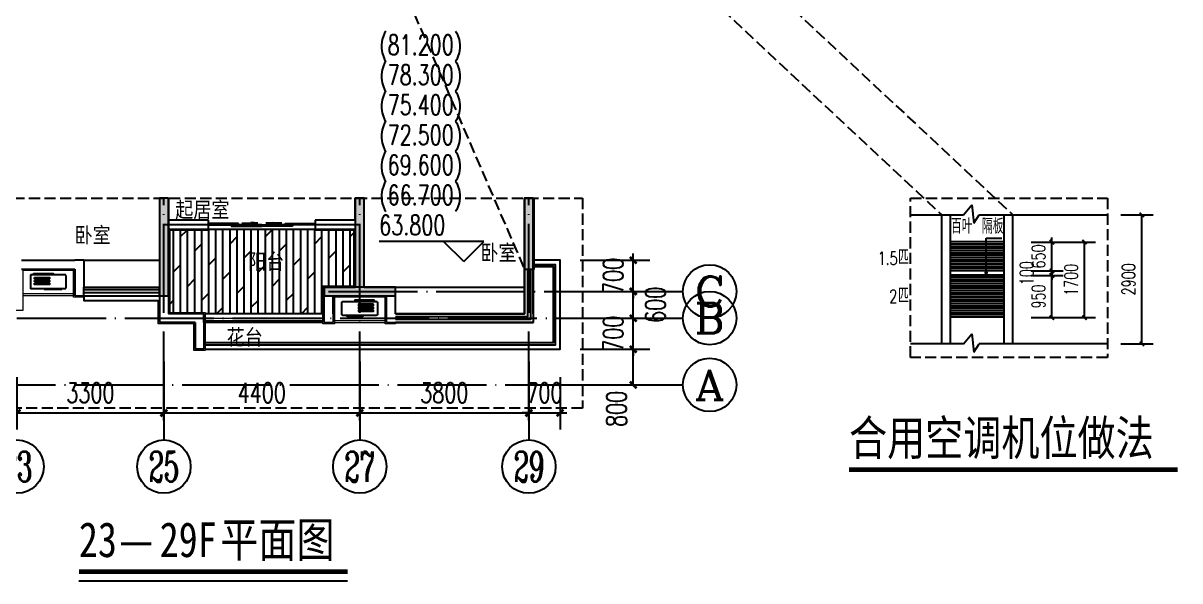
# Model space of a CAD drawing. Extents: x 802298 to 1915382, y -2285475 to -1340051.
# Drawn here: x 1401992 to 1427980, y -2264607 to -2252070 of the extents above; entities that cross this region are included whole.
import ezdxf
from ezdxf.enums import TextEntityAlignment as Align

# ---------------------------------------------------------------- set-up
doc = ezdxf.new("R2010")
doc.units = 0
doc.header["$LTSCALE"] = 1000
doc.header["$MEASUREMENT"] = 0
doc.linetypes.add('DASH', pattern=[0.35, 0.25, -0.1])
doc.linetypes.add('DOTE', pattern=[2.42, 2, -0.2, 0.02, -0.2])
doc.layers.get('0').update_dxf_attribs({"linetype": 'CONTINUOUS'})
doc.layers.get('Defpoints').update_dxf_attribs({"linetype": 'CONTINUOUS'})
for name, color, linetype in [('8', 8, 'CONTINUOUS'), ('AXIS', 3, 'CONTINUOUS'), ('AXIS_TEXT', 7, 'CONTINUOUS'), ('DIM_LEAD', 3, 'CONTINUOUS'), ('DIM_SYMB', 3, 'CONTINUOUS'), ('DOTE', 1, 'CONTINUOUS'), ('LM-粗', 255, 'CONTINUOUS'), ('PUB_DIM', 3, 'CONTINUOUS'), ('PUB_TEXT', 7, 'CONTINUOUS'), ('WALL', 9, 'CONTINUOUS'), ('WINDOW', 4, 'CONTINUOUS'), ('填充', 8, 'CONTINUOUS'), ('家具', 33, 'CONTINUOUS'), ('平面填充', 252, 'CONTINUOUS'), ('看线', 5, 'CONTINUOUS'), ('窗檐', 6, 'CONTINUOUS')]:
    doc.layers.add(name, color=color, linetype=linetype)
doc.layers.add('保温', color=150, linetype='CONTINUOUS', lineweight=9)
doc.layers.add('栏杆百叶', color=36, linetype='CONTINUOUS', lineweight=9)
doc.styles.add('_TCH_AXIS', font='COMPLEX', dxfattribs={"bigfont": 'GBCBIG'})
doc.styles.add('_TCH_DIM', font='SIMPLEX', dxfattribs={"bigfont": 'GBCBIG'})
doc.styles.add('COMPLEX', font='COMPLEX')
doc.styles.add('DIM_FONT', font='SIMPLEX', dxfattribs={"width": 0.7, "bigfont": 'GBCBIG'})
doc.styles.add('黑体', font='SIMHEI.TTF', dxfattribs={"width": 0.8})
doc.dimstyles.new('DIMN', dxfattribs={"dimtxt": 300, "dimasz": 100, "dimexe": 250, "dimexo": 300, "dimgap": 150, "dimtad": 1, "dimdec": 0, "dimzin": 0, "dimdsep": 46, "dimtxsty": 'DIM_FONT', "dimblk": 'ARCHTICK', "dimcen": 0.09, "dimclrt": 7, "dimazin": 2, "dimtfac": 1, "dimtdec": 0, "dimtix": 1, "dimtmove": 2, "dimatfit": 3, "dimfxl": 0, "dimtolj": 1, "dimtzin": 0, "dimarcsym": 0})
doc.dimstyles.new('DIMN150', dxfattribs={"dimscale": 1.5, "dimtxt": 300, "dimasz": 100, "dimexe": 250, "dimexo": 300, "dimgap": 150, "dimtad": 1, "dimdec": 0, "dimzin": 0, "dimdsep": 46, "dimtxsty": 'DIM_FONT', "dimblk": 'ARCHTICK', "dimcen": 0.09, "dimclrt": 7, "dimazin": 2, "dimtfac": 1, "dimtdec": 0, "dimtix": 1, "dimtmove": 2, "dimatfit": 3, "dimfxl": 0, "dimtolj": 1, "dimtzin": 0, "dimarcsym": 0})

# ---------------------------------------------------------------- blocks, each defined once
blk = doc.blocks.new('A$C4EB5717C')
at = {"layer": '家具', "color": 8}
for p, q in [((520, 110), (520, 120)), ((883, 100), (530, 100)), ((893, 120), (893, 110))]:
    blk.add_line(p, q, dxfattribs=at)
at = {"layer": '家具'}
blk.add_lwpolyline([(220, 120), (980, 120, 0.414214), (1000, 140), (1000, 410, 0.414214), (980, 430), (220, 430, 0.414214), (200, 410), (200, 140, 0.414214)], format="xyb", close=True, dxfattribs=at)
at = {"layer": '家具', "color": 8}
for points in [[(269, 459), (709, 459), (709, 444), (269, 444)], [(290, 372), (626, 372), (626, 343), (290, 343)], [(290, 306), (626, 306), (626, 277), (290, 277)], [(290, 240), (626, 240), (626, 211), (290, 211)]]:
    blk.add_lwpolyline(points, close=True, dxfattribs=at)
for centre, start, end in [((530, 110), 180, 270), ((883, 110), 270, 0)]:
    blk.add_arc(centre, 10, start, end, dxfattribs=at)
blk = doc.blocks.new('_ArchTick')
at = {"color": 0, "linetype": 'ByBlock', "const_width": 0.4}
blk.add_lwpolyline([(-0.5, -0.5), (0.5, 0.5)], dxfattribs=at)
blk = doc.blocks.new('*D146')
at = {"layer": 'Defpoints', "color": 0}
for p in [(1426357, -2256380), (1427127, -2256380), (1426357, -2259280)]:
    blk.add_point(p, dxfattribs=at)
at = {"layer": 'PUB_DIM', "color": 0, "lineweight": -2}
for p, q in [((1426657, -2256380), (1427377, -2256380)), ((1427127, -2259280), (1427127, -2256380)), ((1426657, -2259280), (1427377, -2259280))]:
    blk.add_line(p, q, dxfattribs=at)
at = {"layer": 'PUB_DIM', "color": 0, "lineweight": -2, "xscale": 100, "yscale": 100, "zscale": 100}
for p, rotation in [((1427127, -2256380), 90), ((1427127, -2259280), 270)]:
    blk.add_blockref('_ArchTick', p, dxfattribs=dict(at, rotation=rotation))
at = {"layer": 'PUB_DIM', "color": 7, "insert": (1426827, -2257830), "char_height": 300, "attachment_point": 5, "rotation": 90, "style": 'DIM_FONT'}
blk.add_mtext('\\A1;2900', dxfattribs=at)
blk = doc.blocks.new('*D147')
at = {"layer": 'Defpoints', "color": 0}
for p in [(1424337, -2256990), (1425837, -2256990), (1424337, -2258690)]:
    blk.add_point(p, dxfattribs=at)
at = {"layer": 'PUB_DIM', "color": 0, "lineweight": -2}
for p, q in [((1424637, -2256990), (1426087, -2256990)), ((1425837, -2258690), (1425837, -2256990)), ((1424637, -2258690), (1426087, -2258690))]:
    blk.add_line(p, q, dxfattribs=at)
at = {"layer": 'PUB_DIM', "color": 0, "lineweight": -2, "xscale": 100, "yscale": 100, "zscale": 100}
for p, rotation in [((1425837, -2256990), 90), ((1425837, -2258690), 270)]:
    blk.add_blockref('_ArchTick', p, dxfattribs=dict(at, rotation=rotation))
at = {"layer": 'PUB_DIM', "color": 7, "insert": (1425537, -2257840), "char_height": 300, "attachment_point": 5, "rotation": 90, "style": 'DIM_FONT'}
blk.add_mtext('\\A1;1700', dxfattribs=at)
blk = doc.blocks.new('*D148')
at = {"layer": 'Defpoints', "color": 0}
for p in [(1424337, -2256990), (1425105, -2256990), (1424337, -2257640)]:
    blk.add_point(p, dxfattribs=at)
at = {"layer": 'PUB_DIM', "color": 0, "lineweight": -2}
for p, q in [((1424637, -2256990), (1425355, -2256990)), ((1425105, -2256990), (1425105, -2256890)), ((1425105, -2257640), (1425105, -2256990)), ((1424637, -2257640), (1425355, -2257640)), ((1425105, -2257640), (1425105, -2257740))]:
    blk.add_line(p, q, dxfattribs=at)
at = {"layer": 'PUB_DIM', "color": 0, "lineweight": -2, "xscale": 100, "yscale": 100, "zscale": 100}
for p, rotation in [((1425105, -2256990), 270), ((1425105, -2257640), 90)]:
    blk.add_blockref('_ArchTick', p, dxfattribs=dict(at, rotation=rotation))
at = {"layer": 'PUB_DIM', "color": 7, "insert": (1424805, -2257315), "char_height": 300, "attachment_point": 5, "rotation": 90, "style": 'DIM_FONT'}
blk.add_mtext('\\A1;650', dxfattribs=at)
blk = doc.blocks.new('*D149')
at = {"layer": 'Defpoints', "color": 0}
for p in [(1424337, -2257640), (1424337, -2257740), (1425105, -2257640)]:
    blk.add_point(p, dxfattribs=at)
at = {"layer": 'PUB_DIM', "color": 0, "lineweight": -2}
for p, q in [((1425105, -2257640), (1425105, -2257540)), ((1424637, -2257640), (1425355, -2257640)), ((1424637, -2257740), (1425355, -2257740)), ((1425105, -2257740), (1425105, -2257640)), ((1425105, -2257740), (1425105, -2257840))]:
    blk.add_line(p, q, dxfattribs=at)
at = {"layer": 'PUB_DIM', "color": 0, "lineweight": -2, "xscale": 100, "yscale": 100, "zscale": 100}
for p, rotation in [((1425105, -2257640), 270), ((1425105, -2257740), 90)]:
    blk.add_blockref('_ArchTick', p, dxfattribs=dict(at, rotation=rotation))
at = {"layer": 'PUB_DIM', "color": 7, "insert": (1424538, -2257690), "char_height": 300, "attachment_point": 5, "rotation": 90, "style": 'DIM_FONT'}
blk.add_mtext('\\A1;100', dxfattribs=at)
blk = doc.blocks.new('*D150')
at = {"layer": 'Defpoints', "color": 0}
for p in [(1424337, -2257740), (1425105, -2257740), (1424337, -2258690)]:
    blk.add_point(p, dxfattribs=at)
at = {"layer": 'PUB_DIM', "color": 0, "lineweight": -2}
for p, q in [((1424637, -2257740), (1425355, -2257740)), ((1425105, -2258690), (1425105, -2257740)), ((1424637, -2258690), (1425355, -2258690))]:
    blk.add_line(p, q, dxfattribs=at)
at = {"layer": 'PUB_DIM', "color": 0, "lineweight": -2, "xscale": 100, "yscale": 100, "zscale": 100}
for p, rotation in [((1425105, -2257740), 90), ((1425105, -2258690), 270)]:
    blk.add_blockref('_ArchTick', p, dxfattribs=dict(at, rotation=rotation))
at = {"layer": 'PUB_DIM', "color": 7, "insert": (1424805, -2258215), "char_height": 300, "attachment_point": 5, "rotation": 90, "style": 'DIM_FONT'}
blk.add_mtext('\\A1;950', dxfattribs=at)
blk = doc.blocks.new('*D151')
at = {"layer": 'AXIS', "color": 0, "lineweight": -2}
for p, q in [((1414504, -2259401), (1416074, -2259401)), ((1415699, -2260201), (1415699, -2259401)), ((1414504, -2260201), (1416074, -2260201))]:
    blk.add_line(p, q, dxfattribs=at)
at = {"layer": 'Defpoints', "color": 0}
for p in [(1414054, -2259401), (1415699, -2259401), (1414054, -2260201)]:
    blk.add_point(p, dxfattribs=at)
at = {"layer": 'AXIS', "color": 0, "lineweight": -2, "xscale": 150, "yscale": 150, "zscale": 150}
for p, rotation in [((1415699, -2259401), 90), ((1415699, -2260201), 270)]:
    blk.add_blockref('_ArchTick', p, dxfattribs=dict(at, rotation=rotation))
at = {"layer": 'AXIS', "color": 7, "insert": (1415322, -2260741), "char_height": 450, "attachment_point": 5, "rotation": 90, "style": 'DIM_FONT'}
blk.add_mtext('\\A1;800', dxfattribs=at)
blk = doc.blocks.new('*D152')
at = {"layer": 'AXIS', "color": 0, "lineweight": -2}
for p, q in [((1415699, -2258701), (1415699, -2258551)), ((1414504, -2258701), (1416074, -2258701)), ((1415699, -2259401), (1415699, -2258701)), ((1414504, -2259401), (1416074, -2259401)), ((1415699, -2259401), (1415699, -2259551))]:
    blk.add_line(p, q, dxfattribs=at)
at = {"layer": 'Defpoints', "color": 0}
for p in [(1414054, -2258701), (1415699, -2258701), (1414054, -2259401)]:
    blk.add_point(p, dxfattribs=at)
at = {"layer": 'AXIS', "color": 0, "lineweight": -2, "xscale": 150, "yscale": 150, "zscale": 150}
for p, rotation in [((1415699, -2258701), 270), ((1415699, -2259401), 90)]:
    blk.add_blockref('_ArchTick', p, dxfattribs=dict(at, rotation=rotation))
at = {"layer": 'AXIS', "color": 7, "insert": (1415249, -2259051), "char_height": 450, "attachment_point": 5, "rotation": 90, "style": 'DIM_FONT'}
blk.add_mtext('\\A1;700', dxfattribs=at)
blk = doc.blocks.new('*D153')
at = {"layer": 'AXIS', "color": 0, "lineweight": -2}
for p, q in [((1414504, -2258101), (1416074, -2258101)), ((1415699, -2258701), (1415699, -2258101)), ((1414504, -2258701), (1416074, -2258701))]:
    blk.add_line(p, q, dxfattribs=at)
at = {"layer": 'Defpoints', "color": 0}
for p in [(1414054, -2258101), (1415699, -2258101), (1414054, -2258701)]:
    blk.add_point(p, dxfattribs=at)
at = {"layer": 'AXIS', "color": 0, "lineweight": -2, "xscale": 150, "yscale": 150, "zscale": 150}
for p, rotation in [((1415699, -2258101), 90), ((1415699, -2258701), 270)]:
    blk.add_blockref('_ArchTick', p, dxfattribs=dict(at, rotation=rotation))
at = {"layer": 'AXIS', "color": 7, "insert": (1416196, -2258401), "char_height": 450, "attachment_point": 5, "rotation": 90, "style": 'DIM_FONT'}
blk.add_mtext('\\A1;600', dxfattribs=at)
blk = doc.blocks.new('*D154')
at = {"layer": 'AXIS', "color": 0, "lineweight": -2}
for p, q in [((1415699, -2257401), (1415699, -2257251)), ((1414504, -2257401), (1416074, -2257401)), ((1415699, -2258101), (1415699, -2257401)), ((1414504, -2258101), (1416074, -2258101)), ((1415699, -2258101), (1415699, -2258251))]:
    blk.add_line(p, q, dxfattribs=at)
at = {"layer": 'Defpoints', "color": 0}
for p in [(1414054, -2257401), (1415699, -2257401), (1414054, -2258101)]:
    blk.add_point(p, dxfattribs=at)
at = {"layer": 'AXIS', "color": 0, "lineweight": -2, "xscale": 150, "yscale": 150, "zscale": 150}
for p, rotation in [((1415699, -2257401), 270), ((1415699, -2258101), 90)]:
    blk.add_blockref('_ArchTick', p, dxfattribs=dict(at, rotation=rotation))
at = {"layer": 'AXIS', "color": 7, "insert": (1415249, -2257751), "char_height": 450, "attachment_point": 5, "rotation": 90, "style": 'DIM_FONT'}
blk.add_mtext('\\A1;700', dxfattribs=at)
blk = doc.blocks.new('*D155')
at = {"layer": 'AXIS', "color": 0, "lineweight": -2}
for p, q in [((1401854, -2260025), (1401854, -2261207)), ((1405154, -2260025), (1405154, -2261207)), ((1401854, -2260832), (1405154, -2260832))]:
    blk.add_line(p, q, dxfattribs=at)
at = {"layer": 'Defpoints', "color": 0}
for p in [(1401854, -2259575), (1405154, -2259575), (1405154, -2260832)]:
    blk.add_point(p, dxfattribs=at)
at = {"layer": 'AXIS', "color": 0, "lineweight": -2, "xscale": 150, "yscale": 150, "zscale": 150, "rotation": 180}
blk.add_blockref('_ArchTick', (1401854, -2260832), dxfattribs=at)
at = {"layer": 'AXIS', "color": 0, "lineweight": -2, "xscale": 150, "yscale": 150, "zscale": 150}
blk.add_blockref('_ArchTick', (1405154, -2260832), dxfattribs=at)
at = {"layer": 'AXIS', "color": 7, "insert": (1403504, -2260382), "char_height": 450, "attachment_point": 5, "style": 'DIM_FONT'}
blk.add_mtext('\\A1;3300', dxfattribs=at)
blk = doc.blocks.new('*D156')
at = {"layer": 'AXIS', "color": 0, "lineweight": -2}
for p, q in [((1405154, -2260025), (1405154, -2261207)), ((1409554, -2260025), (1409554, -2261207)), ((1405154, -2260832), (1409554, -2260832))]:
    blk.add_line(p, q, dxfattribs=at)
at = {"layer": 'Defpoints', "color": 0}
for p in [(1405154, -2259575), (1409554, -2259575), (1409554, -2260832)]:
    blk.add_point(p, dxfattribs=at)
at = {"layer": 'AXIS', "color": 0, "lineweight": -2, "xscale": 150, "yscale": 150, "zscale": 150, "rotation": 180}
blk.add_blockref('_ArchTick', (1405154, -2260832), dxfattribs=at)
at = {"layer": 'AXIS', "color": 0, "lineweight": -2, "xscale": 150, "yscale": 150, "zscale": 150}
blk.add_blockref('_ArchTick', (1409554, -2260832), dxfattribs=at)
at = {"layer": 'AXIS', "color": 7, "insert": (1407354, -2260382), "char_height": 450, "attachment_point": 5, "style": 'DIM_FONT'}
blk.add_mtext('\\A1;4400', dxfattribs=at)
blk = doc.blocks.new('*D157')
at = {"layer": 'AXIS', "color": 0, "lineweight": -2}
for p, q in [((1409554, -2260025), (1409554, -2261207)), ((1413354, -2260025), (1413354, -2261207)), ((1409554, -2260832), (1413354, -2260832))]:
    blk.add_line(p, q, dxfattribs=at)
at = {"layer": 'Defpoints', "color": 0}
for p in [(1409554, -2259575), (1413354, -2259575), (1413354, -2260832)]:
    blk.add_point(p, dxfattribs=at)
at = {"layer": 'AXIS', "color": 0, "lineweight": -2, "xscale": 150, "yscale": 150, "zscale": 150, "rotation": 180}
blk.add_blockref('_ArchTick', (1409554, -2260832), dxfattribs=at)
at = {"layer": 'AXIS', "color": 0, "lineweight": -2, "xscale": 150, "yscale": 150, "zscale": 150}
blk.add_blockref('_ArchTick', (1413354, -2260832), dxfattribs=at)
at = {"layer": 'AXIS', "color": 7, "insert": (1411454, -2260382), "char_height": 450, "attachment_point": 5, "style": 'DIM_FONT'}
blk.add_mtext('\\A1;3800', dxfattribs=at)
blk = doc.blocks.new('*D158')
at = {"layer": 'AXIS', "color": 0, "lineweight": -2}
for p, q in [((1413354, -2260025), (1413354, -2261207)), ((1414054, -2260025), (1414054, -2261207)), ((1413354, -2260832), (1413204, -2260832)), ((1413354, -2260832), (1414054, -2260832)), ((1414054, -2260832), (1414204, -2260832))]:
    blk.add_line(p, q, dxfattribs=at)
at = {"layer": 'Defpoints', "color": 0}
for p in [(1413354, -2259575), (1414054, -2259575), (1414054, -2260832)]:
    blk.add_point(p, dxfattribs=at)
at = {"layer": 'AXIS', "color": 0, "lineweight": -2, "xscale": 150, "yscale": 150, "zscale": 150}
blk.add_blockref('_ArchTick', (1413354, -2260832), dxfattribs=at)
at = {"layer": 'AXIS', "color": 0, "lineweight": -2, "xscale": 150, "yscale": 150, "zscale": 150, "rotation": 180}
blk.add_blockref('_ArchTick', (1414054, -2260832), dxfattribs=at)
at = {"layer": 'AXIS', "color": 7, "insert": (1413704, -2260382), "char_height": 450, "attachment_point": 5, "style": 'DIM_FONT'}
blk.add_mtext('\\A1;700', dxfattribs=at)
blk = doc.blocks.new('$DorLib2D$00000138')
at = {"color": 0, "linetype": 'Continuous'}
for p, q in [((-0.288, 0), (-0.288, 0.154)), ((-0.288, 0.154), (0, 0.154)), ((0, 0.154), (0, 0)), ((0.288, 0.154), (0, 0.154)), ((0.288, 0), (0.288, 0.154)), ((-0.5, -0.14), (-0.5, 0)), ((-0.5, 0), (-0.219, 0)), ((0, 0), (-0.288, 0)), ((-0.219, 0), (-0.219, -0.14)), ((0, 0), (0.288, 0)), ((0.219, 0), (0.219, -0.14)), ((0.5, 0), (0.219, 0)), ((0.5, 0), (0.5, -0.195)), ((0.5, -0.14), (0.5, 0)), ((-0.219, -0.14), (-0.5, -0.14)), ((-0.186, -0.186), (-0.037, -0.186)), ((-0.037, -0.186), (-0.102, -0.258)), ((-0.102, -0.258), (-0.102, -0.186)), ((0.186, -0.186), (0.037, -0.186)), ((0.037, -0.186), (0.102, -0.258)), ((0.102, -0.258), (0.102, -0.186)), ((0.219, -0.14), (0.5, -0.14))]:
    blk.add_line(p, q, dxfattribs=at)
blk = doc.blocks.new('$TCHSYS$WIN2D')
for p, q in [((-0.5, 0.5), (0.5, 0.5)), ((-0.5, 0.5), (-0.5, -0.5)), ((0.5, 0.5), (0.5, -0.5)), ((0.5, 0.167), (-0.5, 0.167)), ((0.5, -0.167), (-0.5, -0.167)), ((-0.5, -0.5), (0.5, -0.5))]:
    blk.add_line(p, q)
blk = doc.blocks.new('_AXISO')
blk.add_circle((0, 0), 0.5)
at = {"layer": 'AXIS_TEXT', "style": 'COMPLEX', "width": 1.041667}
blk.add_attdef('A', text='', height=0.56, dxfattribs=at).set_placement((-0.25, -0.28), (0.25, -0.28), align=Align.FIT)

msp = doc.modelspace()

# ---------------------------------------------------------------- hatches: boundary and pattern name
at = {"layer": 'LM-粗', "ltscale": 0.5}
msp.add_hatch(color=8, dxfattribs=at).paths.add_polyline_path([(1408754.5, -2258201.4), (1410354.5, -2258201.4), (1410354.5, -2258001.4), (1408754.5, -2258001.4)])
at = {"layer": '平面填充'}
h = msp.add_hatch(dxfattribs=at)
h.set_pattern_fill('DOLMIT', color=256, scale=200, angle=90, style=0)
h.set_pattern_definition([(90, (3209229.22, -810671.25), (158.748412, 3e-07), []), (45, (3209229.22, -810671.25), (317.49661, -317.49661), [224.50425, -449.008])])
h.paths.add_polyline_path([(1407904.3, -2257742.3), (1407014.3, -2257742.3), (1407014.3, -2257155), (1407904.3, -2257155)], flags=24)
h.paths.add_polyline_path([(1408554.5, -2256731.4), (1408554.5, -2256701.4), (1406154.5, -2256701.4), (1406154.5, -2256731.4), (1405284.5, -2256731.4), (1405284.5, -2258571.4), (1406084.5, -2258571.4), (1406084.5, -2258601.4), (1408724.5, -2258601.4), (1408724.5, -2257971.4), (1409424.5, -2257971.4), (1409424.5, -2256731.4)])

# ---------------------------------------------------------------- linework, layer by layer
at = {"layer": '8', "linetype": 'DASH'}
for p, q in [((1405375.3, -2239326.4), (1413254.5, -2257601.4)), ((1405690.5, -2240526.4), (1422629.8, -2256379.9)), ((1407290.5, -2240526.4), (1424229.8, -2256379.9))]:
    msp.add_line(p, q, dxfattribs=at)
for points in [[(1400722.2, -2256001.4), (1414559.6, -2256001.4), (1414559.6, -2260726.3), (1400722.2, -2260726.3)], [(1421924.8, -2256001.2), (1426357.3, -2256001.2), (1426357.3, -2259582.8), (1421924.8, -2259582.8)]]:
    msp.add_lwpolyline(points, close=True, dxfattribs=at)
at = {"layer": 'AXIS'}
for p, q in [((1412340.2, -2256981.5), (1409992.7, -2256981.5)), ((1411890.2, -2257431.5), (1411440.2, -2256981.5)), ((1411890.2, -2257431.5), (1412340.2, -2256981.5)), ((1414229.1, -2258101.4), (1416816.2, -2258101.4)), ((1414229.1, -2258701.4), (1416816.2, -2258701.4)), ((1405154.5, -2259672), (1405154.5, -2261438.5)), ((1409554.5, -2259672), (1409554.5, -2261438.5)), ((1413354.5, -2259672), (1413354.5, -2261438.5)), ((1414229.1, -2260201.4), (1416816.2, -2260201.4))]:
    msp.add_line(p, q, dxfattribs=at)
at = {"layer": 'DIM_LEAD'}
for p, q in [((1423628.1, -2257679.7), (1423628.1, -2256901.8)), ((1423628.1, -2256901.8), (1423983, -2256901.8))]:
    msp.add_line(p, q, dxfattribs=at)
at = {"layer": 'DIM_LEAD', "const_width": 40}
msp.add_lwpolyline([(1423628.1, -2257699.7, 1), (1423628.1, -2257659.7, 1)], format="xyb", close=True, dxfattribs=at)
at = {"layer": 'DIM_SYMB'}
for points in [[(1421924.8, -2257329.9, 0, 0, 0), (1422529.8, -2257329.9, 80, 0, 0), (1422829.8, -2257329.9, 0, 0, 0)], [(1421924.8, -2258185.3, 0, 0, 0), (1422529.8, -2258185.3, 80, 0, 0), (1422829.8, -2258185.3, 0, 0, 0)]]:
    msp.add_lwpolyline(points, format="xyseb", dxfattribs=at)
at = {"layer": 'DIM_SYMB', "const_width": 105}
for points in [[(1420547.3, -2262109.7), (1427927.5, -2262109.7)], [(1403245.9, -2264396.5), (1409281.8, -2264396.5)]]:
    msp.add_lwpolyline(points, dxfattribs=at)
at = {"layer": 'DIM_SYMB'}
msp.add_lwpolyline([(1403245.9, -2264606.5), (1409281.8, -2264606.5)], dxfattribs=at)
at = {"layer": 'DOTE', "linetype": 'DOTE'}
for p, q in [((1405154.5, -2261001.4), (1405154.5, -2256001.4)), ((1409554.5, -2261001.4), (1409554.5, -2256001.4)), ((1413354.5, -2261001.4), (1413354.5, -2256001.4)), ((1409554.5, -2256601.4), (1405154.5, -2256601.4)), ((1408854.5, -2258101.4), (1414559.6, -2258101.4)), ((1401854.5, -2258701.4), (1414559.6, -2258701.4)), ((1400722.2, -2260201.4), (1414559.6, -2260201.4))]:
    msp.add_line(p, q, dxfattribs=at)
at = {"layer": 'LM-粗'}
for p, q in [((1423115.6, -2256379.9), (1423303.5, -2256157.6)), ((1423303.5, -2256157.6), (1423354.6, -2256566.4)), ((1421924.8, -2256379.9), (1423115.6, -2256379.9)), ((1422629.8, -2259279.9), (1422629.8, -2256379.9)), ((1422829.8, -2259279.9), (1422829.8, -2256379.9)), ((1423354.6, -2256566.4), (1423469.7, -2256379.9)), ((1423469.7, -2256379.9), (1426357.3, -2256379.9)), ((1424029.8, -2259279.9), (1424029.8, -2256379.9)), ((1424229.8, -2259279.9), (1424229.8, -2256379.9)), ((1422829.8, -2257629.9), (1424029.8, -2257629.9)), ((1422829.8, -2257729.9), (1424029.8, -2257729.9)), ((1423115.6, -2259279.9), (1423303.5, -2259057.6)), ((1423303.5, -2259057.6), (1423354.6, -2259466.4)), ((1423115.6, -2259279.9), (1421924.8, -2259279.9)), ((1423354.6, -2259466.4), (1423469.7, -2259279.9)), ((1426357.3, -2259279.9), (1423469.7, -2259279.9))]:
    msp.add_line(p, q, dxfattribs=at)
at = {"layer": 'LM-粗', "color": 8, "ltscale": 0.5}
for points in [[(1405254.5, -2256001.4), (1405054.5, -2256001.4), (1405054.5, -2258201.4), (1405054.5, -2258201.4), (1405054.5, -2258201.4), (1405054.5, -2258201.4), (1405054.5, -2258201.4), (1405254.5, -2258201.4), (1405254.5, -2256001.4)], [(1413454.5, -2256001.4), (1413254.5, -2256001.4), (1413254.5, -2257601.4), (1413254.5, -2257601.4), (1413254.5, -2257601.4), (1413454.5, -2257601.4)], [(1405254.5, -2256501.4), (1405254.5, -2256501.4), (1405254.5, -2256701.4), (1405254.5, -2256701.4)], [(1408754.5, -2258201.4), (1410354.5, -2258201.4), (1410354.5, -2258001.4), (1408754.5, -2258001.4)]]:
    msp.add_lwpolyline(points, close=True, dxfattribs=at)
msp.add_lwpolyline([(1409654.5, -2256001.4), (1409454.5, -2256001.4), (1409454.5, -2258001.4), (1408754.5, -2258001.4), (1408754.5, -2258201.4), (1410354.5, -2258201.4), (1410354.5, -2258001.4), (1409654.5, -2258001.4), (1409654.5, -2256001.4)], dxfattribs=at)
at = {"layer": 'LM-粗', "ltscale": 0.5}
msp.add_lwpolyline([(1406084.5, -2259401.4), (1414054.5, -2259401.4), (1414054.5, -2259401.4), (1414054.5, -2257401.4), (1413484.5, -2257401.4)], dxfattribs=at)
at = {"layer": 'LM-粗', "color": 8, "ltscale": 0.5}
for points in [[(1405254.5, -2256001.4), (1405254.5, -2258201.4), (1405054.5, -2256001.4), (1405054.5, -2258201.4)], [(1409454.5, -2256001.4), (1409454.5, -2258201.4), (1409654.5, -2256001.4), (1409654.5, -2258201.4)], [(1413454.5, -2256001.4, 0), (1413254.5, -2256001.4, 0), (1413454.5, -2257601.4, 0), (1413254.5, -2257601.4, 0)], [(1409454.5, -2256501.4), (1409454.5, -2256701.4), (1409454.5, -2256501.4), (1409454.5, -2256701.4)]]:
    msp.add_solid(points, dxfattribs=at)
at = {"layer": 'WALL'}
for p, q in [((1405054.5, -2256001.4), (1405054.5, -2256601.4)), ((1405254.5, -2256001.4), (1405054.5, -2256001.4)), ((1405254.5, -2256001.4), (1405254.5, -2256501.4)), ((1409454.5, -2256501.4), (1409454.5, -2256001.4)), ((1409454.5, -2256001.4), (1409654.5, -2256001.4)), ((1409654.5, -2256601.4), (1409654.5, -2256001.4)), ((1413254.5, -2258601.4), (1413254.5, -2256001.4)), ((1413254.5, -2256001.4), (1413454.5, -2256001.4)), ((1413454.5, -2258601.4), (1413454.5, -2256001.4)), ((1406154.5, -2256501.4), (1405254.5, -2256501.4)), ((1406154.5, -2256701.4), (1406154.5, -2256501.4)), ((1409454.5, -2256501.4), (1408554.5, -2256501.4)), ((1408554.5, -2256501.4), (1408554.5, -2256701.4)), ((1405054.5, -2256601.4), (1405054.5, -2258801.4)), ((1405254.5, -2256701.4), (1406154.5, -2256701.4)), ((1405254.5, -2256701.4), (1405254.5, -2258601.4)), ((1408554.5, -2256701.4), (1409454.5, -2256701.4)), ((1409454.5, -2258001.4), (1409454.5, -2256701.4)), ((1409654.5, -2258001.4), (1409654.5, -2256601.4)), ((1401954.5, -2257401.4), (1403154.5, -2257401.4)), ((1403154.5, -2257401.4), (1403154.5, -2257401.4)), ((1403354.5, -2257401.4), (1403154.5, -2257401.4)), ((1403354.5, -2257401.4), (1403354.5, -2257501.4)), ((1403354.5, -2257501.4), (1403354.5, -2258001.4)), ((1401954.5, -2257601.4), (1403154.5, -2257601.4)), ((1403154.5, -2257601.4), (1403154.5, -2258201.4)), ((1403354.5, -2258201.4), (1403354.5, -2258001.4)), ((1405054.5, -2258001.4), (1405054.5, -2258201.4)), ((1408754.5, -2258801.4), (1408754.5, -2258001.4)), ((1408754.5, -2258001.4), (1409454.5, -2258001.4)), ((1409654.5, -2258001.4), (1410354.5, -2258001.4)), ((1410354.5, -2258601.4), (1410354.5, -2258001.4)), ((1403154.5, -2258201.4), (1403354.5, -2258201.4)), ((1408954.5, -2258601.4), (1408954.5, -2258201.4)), ((1408954.5, -2258201.4), (1409554.5, -2258201.4)), ((1409554.5, -2258201.4), (1410154.5, -2258201.4)), ((1410154.5, -2258801.4), (1410154.5, -2258201.4)), ((1405854.5, -2258801.4), (1405054.5, -2258801.4)), ((1405954.5, -2258601.4), (1405254.5, -2258601.4)), ((1405854.5, -2258801.4), (1405854.5, -2259401.4)), ((1406054.5, -2258601.4), (1405954.5, -2258601.4)), ((1406054.5, -2258801.4), (1406054.5, -2258601.4)), ((1406054.5, -2258801.4), (1406054.5, -2258801.4)), ((1406054.5, -2258801.4), (1406054.5, -2259401.4)), ((1408754.5, -2258801.4), (1408954.5, -2258801.4)), ((1408954.5, -2258601.4), (1408954.5, -2258601.4)), ((1408954.5, -2258601.4), (1408954.5, -2258801.4)), ((1410154.5, -2258801.4), (1413354.5, -2258801.4)), ((1410354.5, -2258601.4), (1413254.5, -2258601.4)), ((1413354.5, -2258801.4), (1413454.5, -2258801.4)), ((1413454.5, -2258601.4), (1413454.5, -2258601.4)), ((1413454.5, -2258601.4), (1413454.5, -2258801.4)), ((1406054.5, -2259401.4), (1405854.5, -2259401.4))]:
    msp.add_line(p, q, dxfattribs=at)
at = {"layer": 'WINDOW', "color": 4}
msp.add_line((1406154.5, -2256701.4), (1408554.5, -2256701.4), dxfattribs=at)
at = {"layer": 'WINDOW'}
for points in [[(1406084.5, -2259301.4), (1413954.5, -2259301.4), (1413954.5, -2257501.4), (1413484.5, -2257501.4)], [(1406084.5, -2259251.4), (1413904.5, -2259251.4), (1413904.5, -2257551.4), (1413484.5, -2257551.4)], [(1413254.5, -2257601.4), (1413254.5, -2258601.4), (1410354.5, -2258601.4)], [(1413387.8, -2257601.4), (1413387.8, -2258734.7), (1410354.5, -2258734.7)], [(1413321.1, -2257601.4), (1413321.1, -2258668.1), (1410354.5, -2258668.1)], [(1413454.5, -2257601.4), (1413454.5, -2258801.4), (1410354.5, -2258801.4)]]:
    msp.add_lwpolyline(points, dxfattribs=at)
at = {"layer": '保温', "ltscale": 0.5}
for points in [[(1413454.5, -2257601.4), (1413484.5, -2257601.4), (1413484.5, -2256001.4)], [(1406154.5, -2256701.4), (1406154.5, -2256731.4), (1405284.5, -2256731.4), (1405284.5, -2258571.4), (1406084.5, -2258571.4), (1406084.5, -2258831.4), (1406084.5, -2258831.4), (1406084.5, -2259431.4), (1405824.5, -2259431.4), (1405824.5, -2258831.4), (1405024.5, -2258831.4), (1405024.5, -2258301.4), (1405054.5, -2258301.4)], [(1410354.5, -2258801.4), (1410354.5, -2258831.4), (1410124.5, -2258831.4), (1410124.5, -2258231.4), (1408984.5, -2258231.4), (1408984.5, -2258831.4), (1408724.5, -2258831.4), (1408724.5, -2257971.4), (1409424.5, -2257971.4), (1409424.5, -2256731.4), (1408554.5, -2256731.4), (1408554.5, -2256701.4)], [(1403354.5, -2258201.4), (1403354.5, -2258231.4), (1403124.5, -2258231.4), (1403124.5, -2257631.4), (1401984.5, -2257631.4), (1401984.5, -2258531.4), (1401254.5, -2258531.4), (1401254.5, -2258501.4)]]:
    msp.add_lwpolyline(points, dxfattribs=at)
at = {"layer": '填充', "ltscale": 0.5}
for p, q in [((1422829.8, -2256979.9), (1424029.8, -2256979.9)), ((1422829.8, -2257029.9), (1424029.8, -2257029.9)), ((1422829.8, -2257079.9), (1424029.8, -2257079.9)), ((1422829.8, -2257129.9), (1424029.8, -2257129.9)), ((1422829.8, -2257179.9), (1424029.8, -2257179.9)), ((1422829.8, -2257229.9), (1424029.8, -2257229.9)), ((1422829.8, -2257279.9), (1424029.8, -2257279.9)), ((1422829.8, -2257329.9), (1424029.8, -2257329.9)), ((1422829.8, -2257379.9), (1424029.8, -2257379.9)), ((1422829.8, -2257429.9), (1424029.8, -2257429.9)), ((1422829.8, -2257479.9), (1424029.8, -2257479.9)), ((1422829.8, -2257529.9), (1424029.8, -2257529.9)), ((1422829.8, -2257579.9), (1424029.8, -2257579.9)), ((1424029.8, -2257779.9), (1422829.8, -2257779.9)), ((1424029.8, -2257829.9), (1422829.8, -2257829.9)), ((1424029.8, -2257879.9), (1422829.8, -2257879.9)), ((1424029.8, -2257929.9), (1422829.8, -2257929.9)), ((1424029.8, -2257979.9), (1422829.8, -2257979.9)), ((1424029.8, -2258029.9), (1422829.8, -2258029.9)), ((1424029.8, -2258079.9), (1422829.8, -2258079.9)), ((1424029.8, -2258129.9), (1422829.8, -2258129.9)), ((1424029.8, -2258179.9), (1422829.8, -2258179.9)), ((1424029.8, -2258229.9), (1422829.8, -2258229.9)), ((1424029.8, -2258279.9), (1422829.8, -2258279.9)), ((1424029.8, -2258329.9), (1422829.8, -2258329.9)), ((1424029.8, -2258379.9), (1422829.8, -2258379.9)), ((1424029.8, -2258429.9), (1422829.8, -2258429.9)), ((1424029.8, -2258479.9), (1422829.8, -2258479.9)), ((1424029.8, -2258529.9), (1422829.8, -2258529.9)), ((1424029.8, -2258579.9), (1422829.8, -2258579.9)), ((1424029.8, -2258629.9), (1422829.8, -2258629.9)), ((1424029.8, -2258679.9), (1422829.8, -2258679.9))]:
    msp.add_line(p, q, dxfattribs=at)
at = {"layer": '栏杆百叶'}
for p, q in [((1403124.5, -2258151.4), (1401984.5, -2258151.4)), ((1403124.5, -2258201.4), (1401984.5, -2258201.4)), ((1406084.5, -2258701.4), (1408724.5, -2258701.4)), ((1406084.5, -2258751.4), (1408724.5, -2258751.4)), ((1408984.5, -2258751.4), (1410124.5, -2258751.4)), ((1408984.5, -2258801.4), (1410124.5, -2258801.4))]:
    msp.add_line(p, q, dxfattribs=at)
at = {"layer": '看线'}
for p, q in [((1403354.5, -2257401.4), (1405054.5, -2257401.4)), ((1410354.5, -2258001.4), (1413254.5, -2258001.4)), ((1408724.5, -2258601.4), (1406084.5, -2258601.4)), ((1408724.5, -2258801.4), (1406084.5, -2258801.4))]:
    msp.add_line(p, q, dxfattribs=at)
at = {"layer": '窗檐', "ltscale": 0.5}
msp.add_lwpolyline([(1403354.5, -2258201.4), (1403354.5, -2258301.4), (1405024.5, -2258301.4)], dxfattribs=at)

# ---------------------------------------------------------------- block references
at = {"layer": 'AXIS'}
ref = msp.add_blockref('_AXISO', (1417416.2, -2258101.4), dxfattribs=dict(at, xscale=1200, yscale=1200, zscale=1200))
ref.add_attrib('A', 'C', dxfattribs={"layer": 'AXIS_TEXT', "height": 678.8, "style": '_TCH_AXIS', "width": 1.4}).set_placement((1417076.8, -2258440.8), (1417755.6, -2258440.8), align=Align.FIT)
ref = msp.add_blockref('_AXISO', (1417416.2, -2258701.4), dxfattribs=dict(at, xscale=1200, yscale=1200, zscale=1200))
ref.add_attrib('A', 'B', dxfattribs={"layer": 'AXIS_TEXT', "height": 678.8, "style": '_TCH_AXIS', "width": 1.235294}).set_placement((1417076.8, -2259040.8), (1417755.6, -2259040.8), align=Align.FIT)
ref = msp.add_blockref('_AXISO', (1417416.2, -2260201.4), dxfattribs=dict(at, xscale=1200, yscale=1200, zscale=1200))
ref.add_attrib('A', 'A', dxfattribs={"layer": 'AXIS_TEXT', "height": 678.8, "style": '_TCH_AXIS', "width": 1.166667}).set_placement((1417076.8, -2260540.8), (1417755.6, -2260540.8), align=Align.FIT)
ref = msp.add_blockref('_AXISO', (1401854.5, -2262038.5), dxfattribs=dict(at, xscale=1200, yscale=1200, zscale=1200))
ref.add_attrib('A', '23', dxfattribs={"layer": 'AXIS_TEXT', "height": 678.82, "style": '_TCH_AXIS', "width": 0.617647}).set_placement((1401515, -2262377.9), (1402193.9, -2262377.9), align=Align.FIT)
ref = msp.add_blockref('_AXISO', (1405154.5, -2262038.5), dxfattribs=dict(at, xscale=1200, yscale=1200, zscale=1200))
ref.add_attrib('A', '25', dxfattribs={"layer": 'AXIS_TEXT', "height": 678.82, "style": '_TCH_AXIS', "width": 0.617647}).set_placement((1404815, -2262377.9), (1405493.9, -2262377.9), align=Align.FIT)
ref = msp.add_blockref('_AXISO', (1409554.5, -2262038.5), dxfattribs=dict(at, xscale=1200, yscale=1200, zscale=1200))
ref.add_attrib('A', '27', dxfattribs={"layer": 'AXIS_TEXT', "height": 678.82, "style": '_TCH_AXIS', "width": 0.617647}).set_placement((1409215, -2262377.9), (1409893.9, -2262377.9), align=Align.FIT)
ref = msp.add_blockref('_AXISO', (1413354.5, -2262038.5), dxfattribs=dict(at, xscale=1200, yscale=1200, zscale=1200))
ref.add_attrib('A', '29', dxfattribs={"layer": 'AXIS_TEXT', "height": 678.82, "style": '_TCH_AXIS', "width": 0.617647}).set_placement((1413015, -2262377.9), (1413693.9, -2262377.9), align=Align.FIT)
at = {"layer": 'WINDOW', "color": 4, "yscale": 200}
for name, p, xscale, zscale, rotation in [('$DorLib2D$00000138', (1407354.5, -2256601.4), 2400, 2400, 180.000000043101), ('$TCHSYS$WIN2D', (1404204.5, -2258101.4), -1700, -1700, 180.0000000445563)]:
    msp.add_blockref(name, p, dxfattribs=dict(at, xscale=xscale, zscale=zscale, rotation=rotation))
at = {"layer": '家具', "rotation": 4.002063966804346e-08}
msp.add_blockref('A$C4EB5717C', (1401955.5, -2258158.3), dxfattribs=at)
at = {"layer": '家具', "xscale": -1, "rotation": 4.669073128127366e-08}
msp.add_blockref('A$C4EB5717C', (1410153.5, -2258758.3), dxfattribs=at)

# ---------------------------------------------------------------- texts
at = {"layer": 'PUB_TEXT'}
for s, height, style, width, p in [('(81.200)', 446.25, '_TCH_DIM', 0.705882, (1409992.7, -2252781.5)), ('(78.300)', 446.25, '_TCH_DIM', 0.705882, (1409992.7, -2253456.5)), ('(75.400)', 446.25, '_TCH_DIM', 0.705882, (1409992.7, -2254131.5)), ('(72.500)', 446.25, '_TCH_DIM', 0.705882, (1409992.7, -2254806.5)), ('(69.600)', 446.25, '_TCH_DIM', 0.705882, (1409992.7, -2255481.5)), ('(66.700)', 446.25, '_TCH_DIM', 0.705882, (1409992.7, -2256156.5)), ('63.800', 446.25, '_TCH_DIM', 0.705882, (1409992.7, -2256831.5)), ('1.5', 297.5, '_TCH_DIM', 0.705882, (1421189.8, -2257504.9)), ('2', 297.5, '_TCH_DIM', 0.705882, (1421449.8, -2258360.3)), ('合用空调机位做法', 784.18, '黑体', 0.8, (1420547.3, -2261784.5)), ('平面图', 784.18, '黑体', 0.8, (1406421.6, -2264071.3)), ('23', 784.18, '黑体', 0.8, (1403245.9, -2264071.3)), ('29F', 784.18, '黑体', 0.8, (1405060.5, -2264071.3)), ('—', 784.2, '黑体', 0.8, (1404153.2, -2264071.3))]:
    msp.add_text(s, height=height, dxfattribs=dict(at, style=style, width=width)).set_placement(p)
at = {"layer": 'PUB_TEXT', "style": '黑体', "width": 0.85}
for s, p in [('起居室', (1406019.2, -2256439.1)), ('卧室', (1403554.7, -2257008, 0)), ('卧室', (1412671.7, -2257403.4)), ('阳台', (1407452.5, -2257603.8)), ('花台', (1406969.9, -2259302.9))]:
    msp.add_text(s, height=350, dxfattribs=at).set_placement(p, align=Align.CENTER)
at = {"layer": 'PUB_TEXT', "style": '_TCH_DIM'}
for s, height, p in [('百叶', 337.59, (1422836.8, -2256801.8)), ('隔板', 337.59, (1423532.5, -2256801.8)), ('匹', 337.6, (1421649.8, -2257504.9)), ('匹', 337.6, (1421649.8, -2258360.3))]:
    msp.add_text(s, height=height, dxfattribs=at).set_placement(p)

# ---------------------------------------------------------------- dimensions: what is measured, and where the dimension line sits
at = {"layer": 'AXIS'}
for p1, p2, distance, picture, middle in [((1414054.5, -2258101.4), (1414054.5, -2257401.4), -1644.1, '*D154', (1415248.5, -2257751.4)), ((1414054.5, -2259401.4), (1414054.5, -2258701.4), -1644.1, '*D152', (1415248.5, -2259051.4)), ((1401854.5, -2259574.9), (1405154.5, -2259574.9), -1257.4, '*D155', (1403504.5, -2260382.3)), ((1405154.5, -2259574.9), (1409554.5, -2259574.9), -1257.4, '*D156', (1407354.5, -2260382.3)), ((1409554.5, -2259574.9), (1413354.5, -2259574.9), -1257.4, '*D157', (1411454.5, -2260382.3)), ((1413354.5, -2259574.9), (1414054.5, -2259574.9), -1257.4, '*D158', (1413704.5, -2260382.3))]:
    dim = msp.add_aligned_dim(p1=p1, p2=p2, distance=distance, dimstyle='DIMN150', dxfattribs=at)
    dim.commit()
    dim.dimension.update_dxf_attribs({"geometry": picture, "text_midpoint": middle})
for base, p1, p2, picture, middle in [((1415698.5, -2258101.4), (1414054.5, -2258701.4), (1414054.5, -2258101.4), '*D153', (1416195.8, -2258401.4)), ((1415698.5, -2259401.4), (1414054.5, -2260201.4), (1414054.5, -2259401.4), '*D151', (1415322.3, -2260740.9))]:
    dim = msp.add_linear_dim(base=base, p1=p1, p2=p2, angle=90, dimstyle='DIMN150', dxfattribs=at)
    dim.commit()
    dim.dimension.update_dxf_attribs({"geometry": picture, "text_midpoint": middle, "dimtype": 129})
at = {"layer": 'PUB_DIM'}
for p1, p2, distance, picture, middle in [((1426357.3, -2259279.9), (1426357.3, -2256379.9), -769.5, '*D146', (1426826.8, -2257829.9)), ((1424336.5, -2257639.7), (1424336.5, -2256989.7), -768.5, '*D148', (1424805, -2257314.7)), ((1424336.5, -2258689.7), (1424336.5, -2256989.7), -1500.6, '*D147', (1425537.1, -2257839.7)), ((1424336.5, -2258689.7), (1424336.5, -2257739.7), -768.5, '*D150', (1424805, -2258214.7))]:
    dim = msp.add_aligned_dim(p1=p1, p2=p2, distance=distance, dimstyle='DIMN', dxfattribs=at)
    dim.commit()
    dim.dimension.update_dxf_attribs({"geometry": picture, "text_midpoint": middle})
dim = msp.add_linear_dim(base=(1425105, -2257639.7), p1=(1424336.5, -2257739.7), p2=(1424336.5, -2257639.7), angle=90, dimstyle='DIMN', dxfattribs=at)
dim.commit()
dim.dimension.update_dxf_attribs({"geometry": '*D149', "text_midpoint": (1424537.5, -2257689.7), "dimtype": 129})

doc.saveas('drawing.dxf')
